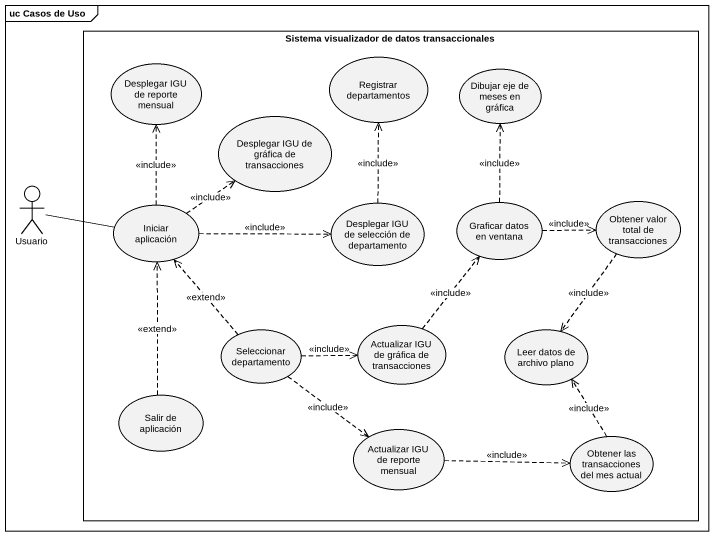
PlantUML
@startuml
mainframe uc Casos de Uso
rectangle "Sistema visualizador de datos transaccionales" as Sistema_visualizador_de {
  usecase "Desplegar IGU de reporte mensual" as Desplegar_IGU_de_reporte
  usecase "Registrar departamentos" as Registrar_departamentos
  usecase "Dibujar eje de meses en gráfica" as Dibujar_eje_de_meses_en
  usecase "Desplegar IGU de gráfica de transacciones" as Desplegar_IGU_de_gráfica_de
  usecase "Iniciar aplicación" as Iniciar_aplicación
  usecase "Desplegar IGU de selección de departamento" as Desplegar_IGU_de_selección
  usecase "Graficar datos en ventana" as Graficar_datos_en_ventana
  usecase "Obtener valor total de transacciones" as Obtener_valor_total_de
  usecase "Seleccionar departamento" as Seleccionar_departamento
  usecase "Actualizar IGU de gráfica de transacciones" as Actualizar_IGU_de_gráfica
  usecase "Leer datos de archivo plano" as Leer_datos_de_archivo_plano
  usecase "Salir de aplicación" as Salir_de_aplicación
  usecase "Actualizar IGU de reporte mensual" as Actualizar_IGU_de_reporte
  usecase "Obtener las transacciones del mes actual" as Obtener_las_transacciones
}
actor Usuario
Usuario -right- Iniciar_aplicación
Iniciar_aplicación .up.> Desplegar_IGU_de_reporte : <<include>>
Iniciar_aplicación .up.> Desplegar_IGU_de_gráfica_de : <<include>>
Iniciar_aplicación .right.> Desplegar_IGU_de_selección : <<include>>
Desplegar_IGU_de_selección .up.> Registrar_departamentos : <<include>>
Graficar_datos_en_ventana .up.> Dibujar_eje_de_meses_en : <<include>>
Graficar_datos_en_ventana .right.> Obtener_valor_total_de : <<include>>
Obtener_valor_total_de ..> Leer_datos_de_archivo_plano : <<include>>
Seleccionar_departamento .up.> Iniciar_aplicación : <<extend>>
Seleccionar_departamento .right.> Actualizar_IGU_de_gráfica : <<include>>
Seleccionar_departamento ..> Actualizar_IGU_de_reporte : <<include>>
Actualizar_IGU_de_gráfica .up.> Graficar_datos_en_ventana : <<include>>
Salir_de_aplicación .up.> Iniciar_aplicación : <<extend>>
Actualizar_IGU_de_reporte .right.> Obtener_las_transacciones : <<include>>
Obtener_las_transacciones .up.> Leer_datos_de_archivo_plano : <<include>>
@enduml
